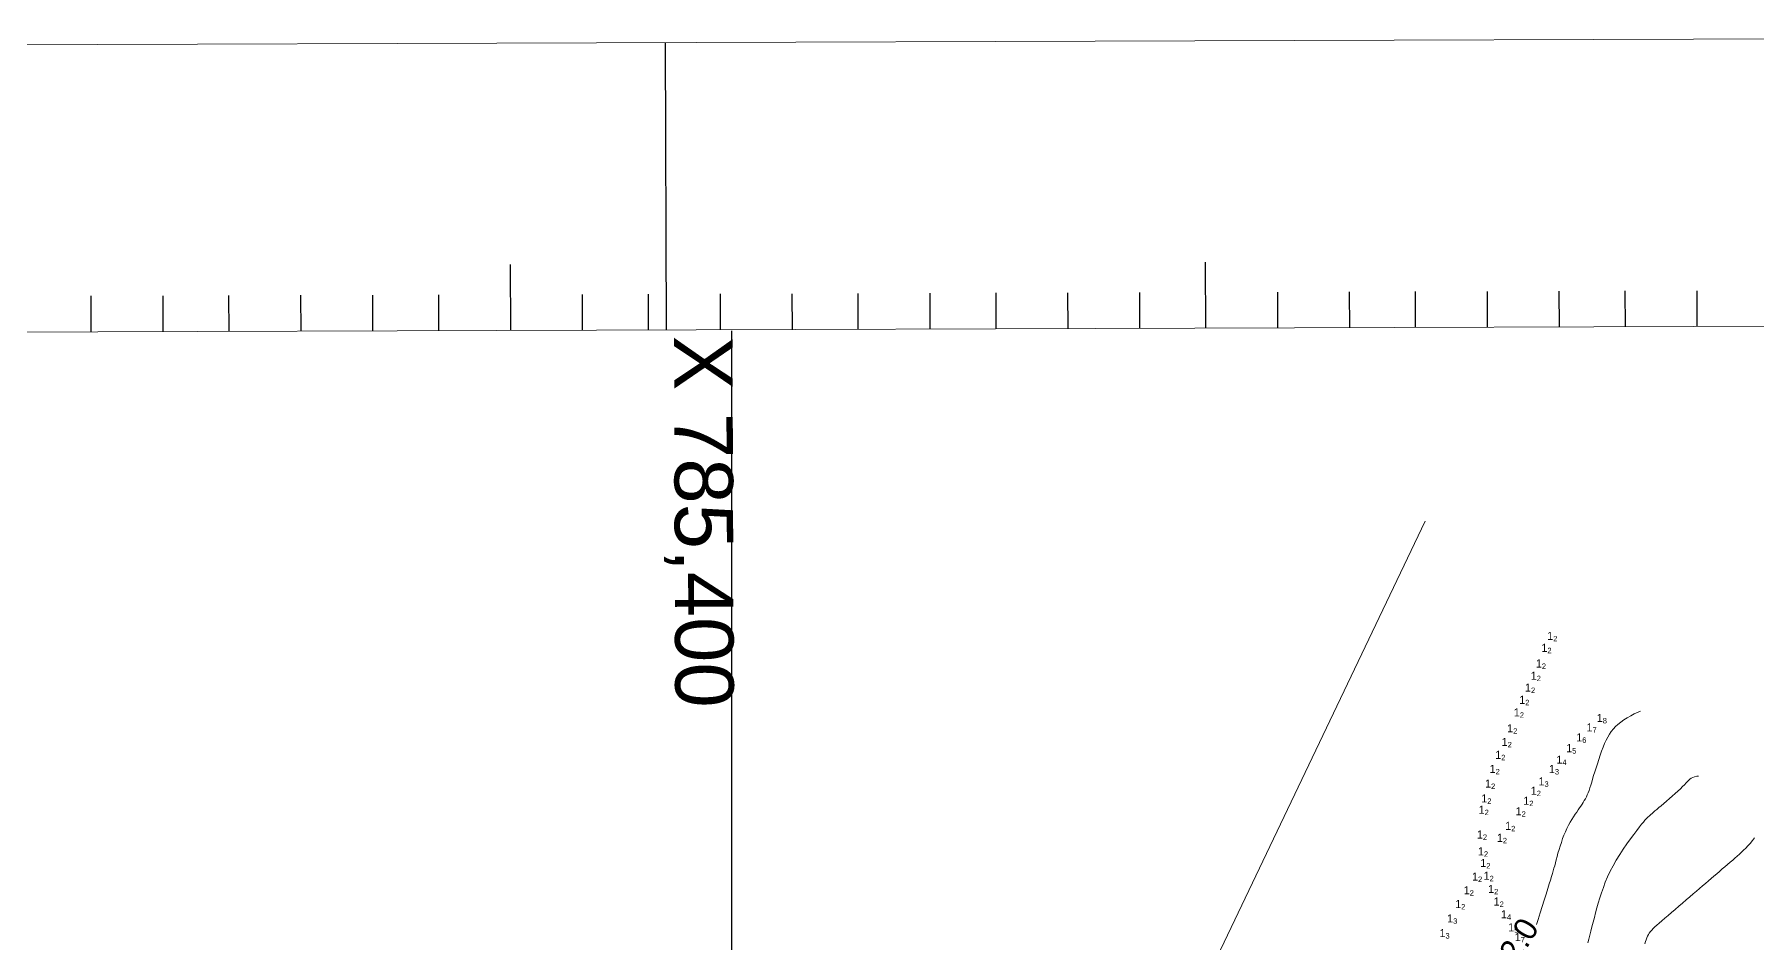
# Model space of a CAD drawing. Header units: millimetres. Extents: x 784883 to 785608, y 628235 to 628806.
# Drawn here: x 785339.6 to 785488.8, y 628727.5 to 628806.3 of the extents above; entities that cross this region are included whole.
import ezdxf
from ezdxf.enums import TextEntityAlignment as Align

# ---------------------------------------------------------------- set-up
doc = ezdxf.new("R2010")
doc.units = ezdxf.units.MM
for name, color, linetype in [('2_00', 92, 'Continuous'), ('3_00', 92, 'Continuous'), ('4_00', 5, 'Continuous'), ('Borders', 7, 'Continuous'), ('Lat_Lon_Grid', 7, 'Continuous'), ('linker_oever_lucht_foto_cottica_2017_dg2', 7, 'Continuous'), ('Projection_Grid', 7, 'Continuous')]:
    doc.layers.add(name, color=color, linetype=linetype)
doc.layers.add('Soundings', color=7, linetype='Continuous', true_color=0x000000)

msp = doc.modelspace()

# ---------------------------------------------------------------- linework, layer by layer
at = {"layer": '2_00', "color": 92, "linetype": 'Continuous', "lineweight": 0, "true_color": 0x00c000, "flags": 128}
msp.add_lwpolyline([(785469.74, 628729.12), (785469.88, 628729.55), (785470.06, 628730.11), (785470.23, 628730.67), (785470.41, 628731.23), (785470.58, 628731.75), (785470.72, 628732.22), (785470.85, 628732.62), (785470.96, 628732.96), (785471.05, 628733.26), (785471.13, 628733.52), (785471.2, 628733.75), (785471.26, 628733.98), (785471.33, 628734.2), (785471.39, 628734.44), (785471.46, 628734.7), (785471.53, 628734.99), (785471.61, 628735.29), (785471.7, 628735.6), (785471.79, 628735.91), (785471.9, 628736.23), (785472.01, 628736.55), (785472.12, 628736.86), (785472.25, 628737.15), (785472.39, 628737.44), (785472.53, 628737.71), (785472.67, 628737.97), (785472.81, 628738.21), (785472.96, 628738.44), (785473.1, 628738.66), (785473.23, 628738.86), (785473.36, 628739.05), (785473.48, 628739.22), (785473.59, 628739.38), (785473.7, 628739.54), (785473.8, 628739.69), (785473.89, 628739.85), (785473.98, 628740.01), (785474.07, 628740.17), (785474.15, 628740.35), (785474.22, 628740.53), (785474.3, 628740.73), (785474.37, 628740.95), (785474.45, 628741.18), (785474.53, 628741.44), (785474.61, 628741.72), (785474.7, 628742.02), (785474.8, 628742.34), (785474.91, 628742.69), (785475.02, 628743.05), (785475.14, 628743.41), (785475.27, 628743.78), (785475.39, 628744.13), (785475.52, 628744.48), (785475.65, 628744.8), (785475.79, 628745.09), (785475.93, 628745.36), (785476.07, 628745.61), (785476.23, 628745.85), (785476.41, 628746.06), (785476.6, 628746.27), (785476.81, 628746.46), (785477.05, 628746.66), (785477.31, 628746.85), (785477.6, 628747.03), (785477.91, 628747.2), (785478.22, 628747.37), (785478.55, 628747.52), (785478.75, 628747.6)], dxfattribs=at)
at = {"layer": '3_00', "color": 92, "linetype": 'Continuous', "lineweight": 0, "true_color": 0x00c000, "flags": 128}
msp.add_lwpolyline([(785474.19, 628727.53), (785474.28, 628727.84), (785474.36, 628728.18), (785474.46, 628728.54), (785474.55, 628728.91), (785474.65, 628729.3), (785474.76, 628729.7), (785474.87, 628730.11), (785474.98, 628730.54), (785475.1, 628730.97), (785475.23, 628731.41), (785475.38, 628731.86), (785475.54, 628732.31), (785475.71, 628732.77), (785475.91, 628733.24), (785476.13, 628733.72), (785476.38, 628734.2), (785476.66, 628734.69), (785476.96, 628735.17), (785477.27, 628735.65), (785477.58, 628736.1), (785477.89, 628736.53), (785478.18, 628736.92), (785478.45, 628737.27), (785478.68, 628737.57), (785478.86, 628737.81), (785479.01, 628737.99), (785479.13, 628738.14), (785479.22, 628738.24), (785479.3, 628738.33), (785479.37, 628738.39), (785479.43, 628738.45), (785479.5, 628738.51), (785479.57, 628738.57), (785479.66, 628738.65), (785479.76, 628738.74), (785479.88, 628738.84), (785480.01, 628738.95), (785480.17, 628739.09), (785480.34, 628739.24), (785480.54, 628739.41), (785480.77, 628739.6), (785481.01, 628739.81), (785481.26, 628740.02), (785481.51, 628740.24), (785481.76, 628740.46), (785482, 628740.68), (785482.22, 628740.88), (785482.41, 628741.07), (785482.57, 628741.23), (785482.71, 628741.38), (785482.83, 628741.51), (785482.94, 628741.62), (785483.05, 628741.71), (785483.16, 628741.79), (785483.3, 628741.86), (785483.45, 628741.91), (785483.64, 628741.96), (785483.78, 628741.98)], dxfattribs=at)
at = {"layer": '4_00', "color": 5, "linetype": 'Continuous', "lineweight": 0, "true_color": 0x1b0fee, "flags": 128}
msp.add_lwpolyline([(785479.13, 628727.43), (785479.18, 628727.62), (785479.24, 628727.79), (785479.3, 628727.95), (785479.36, 628728.09), (785479.44, 628728.23), (785479.52, 628728.36), (785479.62, 628728.49), (785479.73, 628728.62), (785479.86, 628728.76), (785480.01, 628728.9), (785480.19, 628729.06), (785480.39, 628729.23), (785480.61, 628729.43), (785480.87, 628729.65), (785481.15, 628729.89), (785481.45, 628730.15), (785481.76, 628730.42), (785482.08, 628730.69), (785482.4, 628730.97), (785482.72, 628731.24), (785483.03, 628731.51), (785483.32, 628731.76), (785483.61, 628732), (785483.88, 628732.23), (785484.14, 628732.45), (785484.39, 628732.67), (785484.64, 628732.88), (785484.88, 628733.09), (785485.12, 628733.3), (785485.37, 628733.51), (785485.61, 628733.71), (785485.84, 628733.92), (785486.08, 628734.12), (785486.31, 628734.31), (785486.53, 628734.5), (785486.75, 628734.69), (785486.95, 628734.86), (785487.15, 628735.03), (785487.34, 628735.2), (785487.52, 628735.37), (785487.7, 628735.54), (785487.89, 628735.72), (785488.07, 628735.92), (785488.26, 628736.14), (785488.46, 628736.38), (785488.64, 628736.62)], dxfattribs=at)
at = {"layer": 'Borders', "color": 18, "linetype": 'Continuous', "lineweight": 20, "true_color": 0x000000}
for p, q in [((785606.16, 628806.29), (784883.26, 628803.89)), ((785581.31, 628781.28), (784908.27, 628779.05))]:
    msp.add_line(p, q, dxfattribs=at)
at = {"layer": 'Lat_Lon_Grid', "color": 18, "linetype": 'Continuous', "true_color": 0x000000}
for p, q in [((785394.35, 628780.66), (785394.27, 628805.59)), ((785380.85, 628780.62), (785380.83, 628786.33)), ((785441.09, 628780.82), (785441.07, 628786.53)), ((785344.5, 628780.5), (785344.49, 628783.61)), ((785350.73, 628780.52), (785350.72, 628783.63)), ((785356.44, 628780.54), (785356.43, 628783.65)), ((785362.68, 628780.56), (785362.67, 628783.67)), ((785368.91, 628780.58), (785368.9, 628783.69)), ((785374.62, 628780.6), (785374.61, 628783.71)), ((785387.08, 628780.64), (785387.07, 628783.75)), ((785392.8, 628780.66), (785392.79, 628783.77)), ((785399.03, 628780.68), (785399.02, 628783.79)), ((785405.26, 628780.7), (785405.25, 628783.81)), ((785410.97, 628780.72), (785410.96, 628783.83)), ((785417.2, 628780.74), (785417.19, 628783.85)), ((785422.92, 628780.76), (785422.91, 628783.87)), ((785429.15, 628780.78), (785429.14, 628783.89)), ((785435.38, 628780.8), (785435.37, 628783.91)), ((785447.33, 628780.84), (785447.32, 628783.95)), ((785453.56, 628780.86), (785453.55, 628783.97)), ((785459.27, 628780.88), (785459.26, 628783.99)), ((785465.5, 628780.9), (785465.49, 628784.01)), ((785471.73, 628780.92), (785471.72, 628784.03)), ((785477.45, 628780.94), (785477.44, 628784.05)), ((785483.68, 628780.96), (785483.67, 628784.07))]:
    msp.add_line(p, q, dxfattribs=at)
at = {"layer": 'linker_oever_lucht_foto_cottica_2017_dg2', "color": 18, "linetype": 'Continuous', "lineweight": 20, "true_color": 0x000000}
msp.add_line((785460.09, 628764.07), (785436.91, 628715.5), dxfattribs=at)
at = {"layer": 'Projection_Grid', "color": 18, "linetype": 'Continuous', "true_color": 0x000000}
msp.add_line((785400, 628261.43), (785400, 628780.6), dxfattribs=at)

# ---------------------------------------------------------------- texts
at = {"layer": '2_00', "color": 92, "true_color": 0x00c000}
msp.add_text('2.0', height=2, rotation=58.587, dxfattribs=at).set_placement((785468.1, 628725.67))
at = {"layer": 'Projection_Grid', "color": 18, "true_color": 0x000000, "insert": (785400.07, 628780.16), "char_height": 5.0634, "width": 475.9606, "attachment_point": 1, "rotation": 270.19}
msp.add_mtext('{\\fMicrosoft Sans Serif|b0|i0|c1|p0;X\\~785,400}', dxfattribs=at)
at = {"layer": 'Soundings', "color": 1, "true_color": 0xff0000}
for p in [(785471.19, 628754.13, 1.16), (785470.69, 628753.1, 1.15), (785469.77, 628750.68, 1.16), (785470.21, 628751.74, 1.16), (785469.27, 628749.65, 1.17), (785468.3, 628747.5, 1.17), (785468.77, 628748.59, 1.17), (785467.72, 628746.12, 1.18), (785474.6, 628746.2, 1.66), (785475.49, 628747.02, 1.8), (785467.25, 628744.94, 1.18), (785473.71, 628745.33, 1.56), (785466.69, 628743.82, 1.18), (785471.99, 628743.4, 1.39), (785472.84, 628744.4, 1.46), (785466.2, 628742.6, 1.19), (785470.44, 628741.52, 1.26), (785471.34, 628742.59, 1.32), (785465.48, 628740.04, 1.2), (785465.81, 628741.33, 1.19), (785469.77, 628740.71, 1.22), (785465.25, 628739.06, 1.2), (785468.46, 628738.93, 1.19), (785469.12, 628739.84, 1.19), (785467.55, 628737.66, 1.2), (785465.1, 628736.91, 1.19), (785466.83, 628736.62, 1.2), (785465.19, 628735.45, 1.18), (785465.4, 628734.44, 1.22), (785464.68, 628733.26, 1.23), (785465.68, 628733.33, 1.17), (785463.96, 628732.08, 1.23), (785466.07, 628732.19, 1.16), (785466.55, 628731.1, 1.24), (785462.52, 628729.64, 1.25), (785463.22, 628730.88, 1.24), (785467.19, 628729.99, 1.38), (785461.86, 628728.36, 1.25), (785467.81, 628728.86, 1.54), (785468.38, 628728.02, 1.7)]:
    msp.add_text('1', height=0.7, dxfattribs=at).set_placement(p, align=Align.MIDDLE_RIGHT)
for s, p in [('2', (785471.19, 628754.13, 1.16)), ('2', (785470.69, 628753.1, 1.15)), ('2', (785470.21, 628751.74, 1.16)), ('2', (785469.27, 628749.65, 1.17)), ('2', (785469.77, 628750.68, 1.16)), ('2', (785468.77, 628748.59, 1.17)), ('2', (785468.3, 628747.5, 1.17)), ('8', (785475.49, 628747.02, 1.8)), ('2', (785467.25, 628744.94, 1.18)), ('2', (785467.72, 628746.12, 1.18)), ('6', (785473.71, 628745.33, 1.56)), ('7', (785474.6, 628746.2, 1.66)), ('2', (785466.69, 628743.82, 1.18)), ('4', (785471.99, 628743.4, 1.39)), ('5', (785472.84, 628744.4, 1.46)), ('2', (785466.2, 628742.6, 1.19)), ('3', (785471.34, 628742.59, 1.32)), ('2', (785465.81, 628741.33, 1.19)), ('2', (785469.77, 628740.71, 1.22)), ('3', (785470.44, 628741.52, 1.26)), ('2', (785465.25, 628739.06, 1.2)), ('2', (785465.48, 628740.04, 1.2)), ('2', (785468.46, 628738.93, 1.19)), ('2', (785469.12, 628739.84, 1.19)), ('2', (785467.55, 628737.66, 1.2)), ('2', (785465.1, 628736.91, 1.19)), ('2', (785466.83, 628736.62, 1.2)), ('2', (785465.19, 628735.45, 1.18)), ('2', (785465.4, 628734.44, 1.22)), ('2', (785464.68, 628733.26, 1.23)), ('2', (785465.68, 628733.33, 1.17)), ('2', (785463.96, 628732.08, 1.23)), ('2', (785466.07, 628732.19, 1.16)), ('2', (785463.22, 628730.88, 1.24)), ('2', (785466.55, 628731.1, 1.24)), ('4', (785467.19, 628729.99, 1.38)), ('3', (785461.86, 628728.36, 1.25)), ('3', (785462.52, 628729.64, 1.25)), ('5', (785467.81, 628728.86, 1.54)), ('7', (785468.38, 628728.02, 1.7))]:
    msp.add_text(s, height=0.472, dxfattribs=at).set_placement(p, align=Align.TOP_LEFT)

doc.saveas('drawing.dxf')
